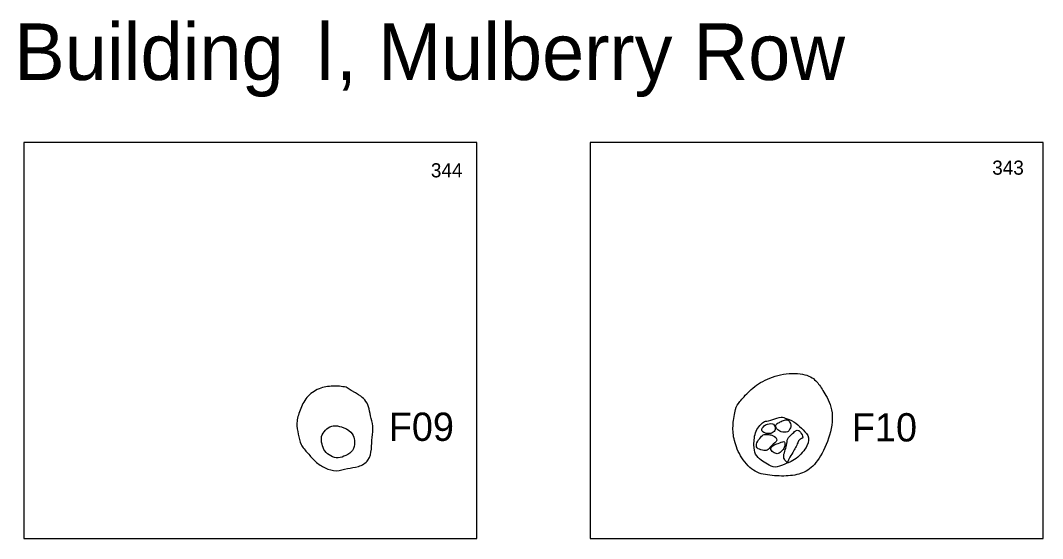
# Model space of a CAD drawing. Extents: x -290.1 to -249.4, y -285.3 to -250.8.
# Drawn here: x -290.06 to -272.01, y -260 to -250.84 of the extents above; entities that cross this region are included whole.
import ezdxf

# ---------------------------------------------------------------- set-up
doc = ezdxf.new("R2010")
doc.units = 0
for name, color, linetype in [('Feature Numbers', 7, 'Continuous'), ('Features', 7, 'Continuous'), ('Quadrats', 7, 'Continuous'), ('Text Labels', 7, 'Continuous'), ('Unit Numbers', 7, 'Continuous')]:
    doc.layers.add(name, color=color, linetype=linetype)

msp = doc.modelspace()

# ---------------------------------------------------------------- linework, layer by layer
at = {"layer": 'Features'}
for points in [[(-276.534, -257.088), (-276.668, -257.104), (-276.93, -257.191), (-277.195, -257.388), (-277.374, -257.602), (-277.432, -257.684), (-277.483, -257.994), (-277.474, -258.218), (-277.364, -258.542), (-277.121, -258.829), (-276.837, -258.889), (-276.487, -258.903), (-276.208, -258.846), (-275.981, -258.658), (-275.764, -258.241), (-275.683, -257.75), (-275.864, -257.413), (-275.972, -257.248), (-276.126, -257.095), (-276.4, -257.072), (-276.534, -257.088)], [(-284.307, -257.327), (-284.035, -257.485), (-283.975, -257.545), (-283.9, -257.664), (-283.885, -257.832), (-283.818, -258.008), (-283.856, -258.213), (-283.855, -258.417), (-283.896, -258.631), (-284.092, -258.742), (-284.285, -258.752), (-284.483, -258.824), (-284.679, -258.759), (-284.859, -258.649), (-284.98, -258.488), (-285.124, -258.346), (-285.148, -258.158), (-285.198, -257.96), (-285.126, -257.733), (-285.02, -257.494), (-284.79, -257.334), (-284.54, -257.296), (-284.382, -257.31), (-284.307, -257.327)], [(-276.848, -257.917), (-276.897, -257.929), (-276.912, -257.911), (-277.093, -258.08), (-277.111, -258.367), (-277.091, -258.517), (-276.979, -258.621), (-276.873, -258.683), (-276.73, -258.763), (-276.586, -258.688), (-276.363, -258.618), (-276.129, -258.345), (-276.134, -258.173), (-276.272, -258.049), (-276.388, -257.923), (-276.577, -257.868), (-276.622, -257.839), (-276.8, -257.905), (-276.848, -257.917)], [(-276.585, -257.914), (-276.61, -257.923), (-276.666, -257.954), (-276.691, -257.957), (-276.733, -258.009), (-276.698, -258.068), (-276.639, -258.12), (-276.491, -258.124), (-276.489, -258.074), (-276.434, -258.016), (-276.483, -257.92), (-276.515, -257.896), (-276.56, -257.904), (-276.585, -257.914)], [(-284.304, -258.061), (-284.427, -258.004), (-284.583, -257.996), (-284.673, -258.083), (-284.758, -258.194), (-284.738, -258.331), (-284.691, -258.458), (-284.586, -258.549), (-284.447, -258.591), (-284.312, -258.533), (-284.173, -258.454), (-284.154, -258.304), (-284.172, -258.142), (-284.304, -258.061)], [(-276.778, -257.971), (-276.809, -257.963), (-276.914, -257.98), (-276.982, -258.078), (-276.943, -258.127), (-276.833, -258.158), (-276.733, -258.112), (-276.727, -258.03), (-276.747, -257.979), (-276.778, -257.971)], [(-276.371, -258.097), (-276.391, -258.11), (-276.439, -258.163), (-276.522, -258.224), (-276.521, -258.35), (-276.562, -258.459), (-276.592, -258.563), (-276.544, -258.631), (-276.513, -258.668), (-276.493, -258.596), (-276.412, -258.471), (-276.372, -258.395), (-276.328, -258.302), (-276.31, -258.245), (-276.214, -258.225), (-276.293, -258.104), (-276.32, -258.085), (-276.351, -258.084), (-276.371, -258.097)], [(-276.794, -258.359), (-276.758, -258.326), (-276.654, -258.257), (-276.778, -258.171), (-276.84, -258.163), (-276.933, -258.155), (-276.979, -258.196), (-277.068, -258.311), (-277.066, -258.41), (-276.951, -258.439), (-276.871, -258.456), (-276.83, -258.392), (-276.794, -258.359)], [(-276.576, -258.287), (-276.597, -258.284), (-276.691, -258.331), (-276.752, -258.335), (-276.831, -258.412), (-276.765, -258.479), (-276.7, -258.512), (-276.622, -258.473), (-276.557, -258.378), (-276.563, -258.347), (-276.554, -258.29), (-276.576, -258.287)]]:
    msp.add_open_spline(points, degree=3, dxfattribs=at)
at = {"layer": 'Quadrats'}
for points in [[(-282, -253), (-290, -253), (-290, -260), (-282, -260), (-282, -253)], [(-272, -253), (-280, -253), (-280, -260), (-272, -260), (-272, -253)]]:
    msp.add_lwpolyline(points, dxfattribs=at)

# ---------------------------------------------------------------- texts
at = {"layer": 'Feature Numbers'}
for s, p in [('F09', (-283.555, -258.274)), ('F10', (-275.377, -258.284))]:
    msp.add_text(s, height=0.5, dxfattribs=at).set_placement(p)
at = {"layer": 'Text Labels'}
for s, p in [('Building ', (-290.169, -251.897)), ('l', (-284.829, -251.897)), (', Mulberry Row', (-284.488, -251.897))]:
    msp.add_text(s, height=1, dxfattribs=at).set_placement(p)
at = {"layer": 'Unit Numbers'}
for s, p in [('344', (-282.811, -253.617)), ('343', (-272.897, -253.57))]:
    msp.add_text(s, height=0.25, dxfattribs=at).set_placement(p)

doc.saveas('drawing.dxf')
